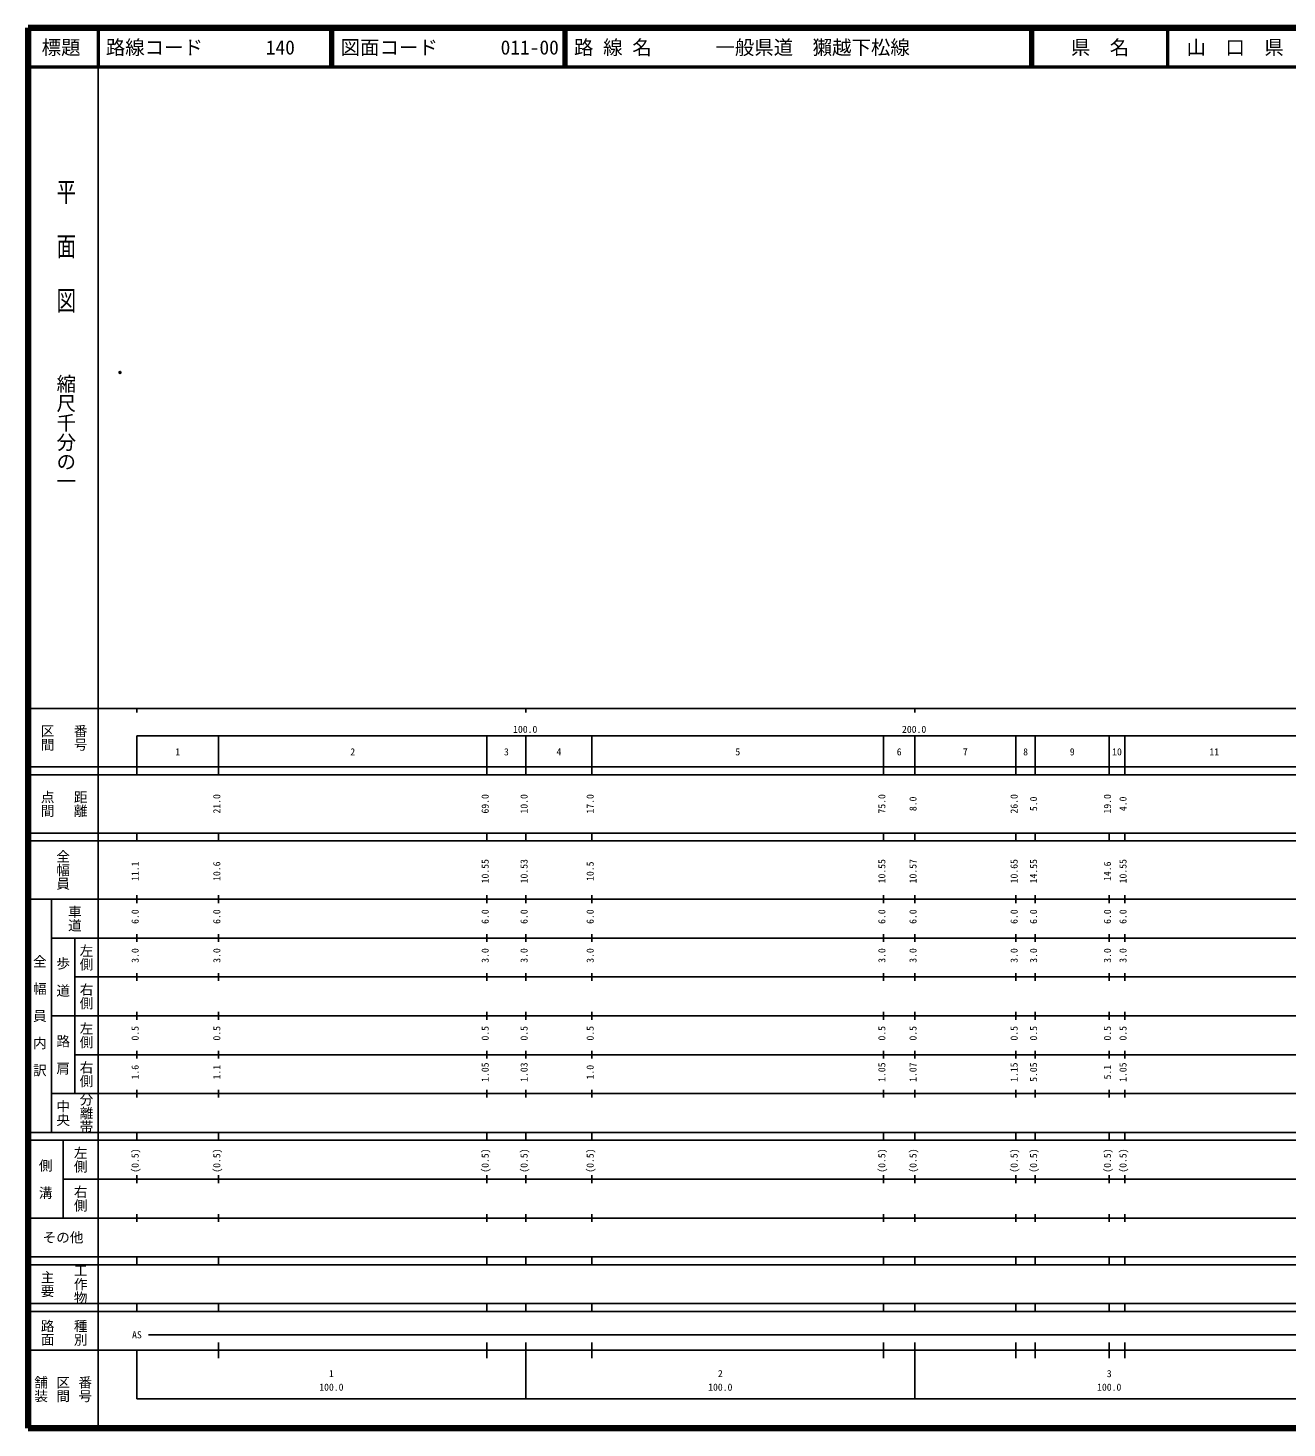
# Model space of a CAD drawing. Units: millimetres on the paper. Extents: x 40 to 680, y 20 to 380.
# Drawn here: x 40 to 363.7, y 20 to 380 of the extents above; entities that cross this region are included whole.
import ezdxf
from ezdxf.enums import TextEntityAlignment as Align

# ---------------------------------------------------------------- set-up
doc = ezdxf.new("R2010")
doc.units = ezdxf.units.MM
doc.header["$PDMODE"] = 32
doc.header["$PDSIZE"] = 0.5
doc.layers.add('M-OTRS', color=6, linetype='Continuous')
doc.layers.add('M-TTL-TXT', color=7, linetype='Continuous')
for name, color, linetype, lineweight in [('M-TTL', 2, 'Continuous', 140), ('M-TTL-BAND', 7, 'Continuous', 25), ('M-TTL-LINE', 7, 'Continuous', 50)]:
    doc.layers.add(name, color=color, linetype=linetype, lineweight=lineweight)
doc.styles.add('@ＭＳ ゴシック', font='')
doc.styles.add('ＭＳ ゴシック', font='')
doc.styles.get('@ＭＳ ゴシック').set_extended_font_data('@MS Gothic')
doc.styles.get('ＭＳ ゴシック').set_extended_font_data('MS Gothic')

msp = doc.modelspace()

# ---------------------------------------------------------------- linework, layer by layer
at = {"layer": 'M-OTRS'}
msp.add_point((63.659, 291.443), dxfattribs=at)
at = {"layer": 'M-TTL'}
for p, q in [((40, 380), (40, 20)), ((680, 380), (40, 380)), ((40, 20), (680, 20))]:
    msp.add_line(p, q, dxfattribs=at)
at = {"layer": 'M-TTL-BAND'}
for p, q in [((58, 370), (58, 20)), ((40, 205), (579, 205)), ((68, 205), (68, 204)), ((168, 205), (168, 204)), ((268, 205), (268, 204)), ((68, 198), (579, 198)), ((68, 198), (68, 188)), ((89, 188), (89, 198)), ((158, 188), (158, 198)), ((168, 188), (168, 198)), ((185, 188), (185, 198)), ((260, 188), (260, 198)), ((268, 188), (268, 198)), ((294, 188), (294, 198)), ((299, 188), (299, 198)), ((318, 188), (318, 198)), ((322, 188), (322, 198)), ((40, 190), (579, 190)), ((40, 188), (579, 188)), ((40, 173), (579, 173)), ((68, 171), (68, 173)), ((89, 171), (89, 173)), ((158, 171), (158, 173)), ((168, 171), (168, 173)), ((185, 171), (185, 173)), ((260, 171), (260, 173)), ((268, 171), (268, 173)), ((294, 171), (294, 173)), ((299, 171), (299, 173)), ((318, 171), (318, 173)), ((322, 171), (322, 173)), ((40, 171), (579, 171)), ((40, 156), (579, 156)), ((46, 96), (46, 156)), ((68, 155), (68, 157)), ((89, 155), (89, 157)), ((158, 155), (158, 157)), ((168, 155), (168, 157)), ((185, 155), (185, 157)), ((260, 155), (260, 157)), ((268, 155), (268, 157)), ((294, 155), (294, 157)), ((299, 155), (299, 157)), ((318, 155), (318, 157)), ((322, 155), (322, 157)), ((46, 146), (579, 146)), ((52, 146), (52, 106)), ((68, 145), (68, 147)), ((89, 145), (89, 147)), ((158, 145), (158, 147)), ((168, 145), (168, 147)), ((185, 145), (185, 147)), ((260, 145), (260, 147)), ((268, 145), (268, 147)), ((294, 145), (294, 147)), ((299, 145), (299, 147)), ((318, 145), (318, 147)), ((322, 145), (322, 147)), ((68, 135), (68, 137)), ((89, 135), (89, 137)), ((158, 135), (158, 137)), ((168, 135), (168, 137)), ((185, 135), (185, 137)), ((260, 135), (260, 137)), ((268, 135), (268, 137)), ((294, 135), (294, 137)), ((299, 135), (299, 137)), ((318, 135), (318, 137)), ((322, 135), (322, 137)), ((52, 136), (579, 136)), ((46, 126), (579, 126)), ((68, 125), (68, 127)), ((89, 125), (89, 127)), ((158, 125), (158, 127)), ((168, 125), (168, 127)), ((185, 125), (185, 127)), ((260, 125), (260, 127)), ((268, 125), (268, 127)), ((294, 125), (294, 127)), ((299, 125), (299, 127)), ((318, 125), (318, 127)), ((322, 125), (322, 127)), ((52, 116), (579, 116)), ((68, 115), (68, 117)), ((89, 115), (89, 117)), ((158, 115), (158, 117)), ((168, 115), (168, 117)), ((185, 115), (185, 117)), ((260, 115), (260, 117)), ((268, 115), (268, 117)), ((294, 115), (294, 117)), ((299, 115), (299, 117)), ((318, 115), (318, 117)), ((322, 115), (322, 117)), ((46, 106), (579, 106)), ((68, 105), (68, 107)), ((89, 105), (89, 107)), ((158, 105), (158, 107)), ((168, 105), (168, 107)), ((185, 105), (185, 107)), ((260, 105), (260, 107)), ((268, 105), (268, 107)), ((294, 105), (294, 107)), ((299, 105), (299, 107)), ((318, 105), (318, 107)), ((322, 105), (322, 107)), ((40, 96), (579, 96)), ((40, 94), (579, 94)), ((49, 94), (49, 74)), ((68, 94), (68, 96)), ((89, 94), (89, 96)), ((158, 94), (158, 96)), ((168, 94), (168, 96)), ((185, 94), (185, 96)), ((260, 94), (260, 96)), ((268, 94), (268, 96)), ((294, 94), (294, 96)), ((299, 94), (299, 96)), ((318, 94), (318, 96)), ((322, 94), (322, 96)), ((49, 84), (579, 84)), ((68, 83), (68, 85)), ((89, 83), (89, 85)), ((158, 83), (158, 85)), ((168, 83), (168, 85)), ((185, 83), (185, 85)), ((260, 83), (260, 85)), ((268, 83), (268, 85)), ((294, 83), (294, 85)), ((299, 83), (299, 85)), ((318, 83), (318, 85)), ((322, 83), (322, 85)), ((40, 74), (579, 74)), ((68, 73), (68, 75)), ((89, 73), (89, 75)), ((158, 73), (158, 75)), ((168, 73), (168, 75)), ((185, 73), (185, 75)), ((260, 73), (260, 75)), ((268, 73), (268, 75)), ((294, 73), (294, 75)), ((299, 73), (299, 75)), ((318, 73), (318, 75)), ((322, 73), (322, 75)), ((40, 64), (579, 64)), ((40, 62), (579, 62)), ((68, 62), (68, 64)), ((89, 62), (89, 64)), ((158, 62), (158, 64)), ((168, 62), (168, 64)), ((185, 62), (185, 64)), ((260, 62), (260, 64)), ((268, 62), (268, 64)), ((294, 62), (294, 64)), ((299, 62), (299, 64)), ((318, 62), (318, 64)), ((322, 62), (322, 64)), ((40, 52), (579, 52)), ((68, 50), (68, 52)), ((89, 50), (89, 52)), ((158, 50), (158, 52)), ((168, 50), (168, 52)), ((185, 50), (185, 52)), ((260, 50), (260, 52)), ((268, 50), (268, 52)), ((294, 50), (294, 52)), ((299, 50), (299, 52)), ((318, 50), (318, 52)), ((322, 50), (322, 52)), ((40, 50), (579, 50)), ((71, 44), (565, 44)), ((40, 40), (579, 40)), ((68, 40), (68, 27.5)), ((89, 38), (89, 42)), ((158, 38), (158, 42)), ((168, 27.5), (168, 42)), ((185, 38), (185, 42)), ((260, 38), (260, 42)), ((268, 27.5), (268, 42)), ((294, 38), (294, 42)), ((299, 38), (299, 42)), ((318, 38), (318, 42)), ((322, 38), (322, 42)), ((68, 27.5), (579, 27.5))]:
    msp.add_line(p, q, dxfattribs=at)
at = {"layer": 'M-TTL-LINE'}
for p, q in [((58, 380), (58, 370)), ((117.75, 380), (117.75, 370)), ((118.25, 380), (118.25, 370)), ((177.75, 380), (177.75, 370)), ((178.25, 380), (178.25, 370)), ((297.75, 380), (297.75, 370)), ((298.25, 380), (298.25, 370)), ((333, 380), (333, 370)), ((40, 370), (680, 370))]:
    msp.add_line(p, q, dxfattribs=at)

# ---------------------------------------------------------------- texts
at = {"layer": 'M-TTL-BAND', "style": '@ＭＳ ゴシック', "width": 1.4}
msp.add_text('平  面  図', height=3.666, rotation=270, dxfattribs=at).set_placement((49.777, 306.475), align=Align.MIDDLE_RIGHT)
at = {"layer": 'M-TTL-BAND', "style": '@ＭＳ ゴシック'}
msp.add_text('縮尺千分の一', height=3.666, rotation=270, dxfattribs=at).set_placement((49.777, 261.03), align=Align.MIDDLE_RIGHT)
for s, p in [('区間', (45, 197.5)), ('番号', (53.5, 197.5)), ('点間', (45, 180.5)), ('距離', (53.5, 180.5)), ('全幅員', (49, 163.5)), ('車道', (52, 151)), ('左側', (55, 141)), ('全\u3000幅\u3000員\u3000内\u3000訳', (43, 126)), ('歩\u3000道', (49, 136)), ('右側', (55, 131)), ('左側', (55, 121)), ('路\u3000肩', (49, 116)), ('右側', (55, 111)), ('分離帯', (55, 101)), ('中央', (49, 101)), ('左側', (53.5, 89)), ('側\u3000溝', (44.5, 84)), ('右側', (53.5, 79)), ('工作物', (53.5, 57)), ('主要', (45, 57)), ('路面', (45, 44.5)), ('種別', (53.5, 44.5)), ('舗装', (43.333, 30)), ('区間', (49, 30)), ('番号', (54.667, 30))]:
    msp.add_text(s, height=2.566, rotation=270, dxfattribs=at).set_placement(p, align=Align.MIDDLE_CENTER)
at = {"layer": 'M-TTL-BAND', "style": 'ＭＳ ゴシック'}
for s, p in [('100.0', (167.844, 198.195)), ('200.0', (267.844, 198.195)), ('1', (78.5, 192.405)), ('2', (123.5, 192.405)), ('3', (163, 192.405)), ('4', (176.5, 192.405)), ('5', (222.5, 192.405)), ('6', (264, 192.405)), ('7', (281, 192.405)), ('8', (296.5, 192.405)), ('9', (308.5, 192.405)), ('10', (320, 192.405)), ('11', (345, 192.405)), ('AS', (68, 42.5)), ('1', (118, 32.523)), ('2', (218, 32.523)), ('3', (318, 32.523)), ('100.0', (118, 29.033)), ('100.0', (218, 29.033)), ('100.0', (318, 29.033))]:
    msp.add_text(s, height=1.833, dxfattribs=at).set_placement(p, align=Align.BOTTOM_CENTER)
for s, p in [('21.0', (90, 180.5)), ('69.0', (159, 180.5)), ('10.0', (169, 180.5)), ('17.0', (186, 180.5)), ('75.0', (261, 180.5)), ('8.0', (269, 180.5)), ('26.0', (295, 180.5)), ('5.0', (300, 180.5)), ('19.0', (319, 180.5)), ('4.0', (323, 180.5)), ('10.55', (159, 163.174)), ('10.53', (169, 163.174)), ('10.55', (261, 163.174)), ('10.57', (269, 163.174)), ('10.65', (295, 163.174)), ('14.55', (300, 163.174)), ('10.55', (323, 163.174)), ('11.1', (69, 163.174)), ('10.6', (90, 163.174)), ('10.5', (186, 163.174)), ('14.6', (319, 163.174)), ('6.0', (69, 151.5)), ('6.0', (90, 151.5)), ('6.0', (159, 151.5)), ('6.0', (169, 151.5)), ('6.0', (186, 151.5)), ('6.0', (261, 151.5)), ('6.0', (269, 151.5)), ('6.0', (295, 151.5)), ('6.0', (300, 151.5)), ('6.0', (319, 151.5)), ('6.0', (323, 151.5)), ('3.0', (69, 141.5)), ('3.0', (90, 141.5)), ('3.0', (159, 141.5)), ('3.0', (169, 141.5)), ('3.0', (186, 141.5)), ('3.0', (261, 141.5)), ('3.0', (269, 141.5)), ('3.0', (295, 141.5)), ('3.0', (300, 141.5)), ('3.0', (319, 141.5)), ('3.0', (323, 141.5)), ('0.5', (69, 121.5)), ('0.5', (90, 121.5)), ('0.5', (159, 121.5)), ('0.5', (169, 121.5)), ('0.5', (186, 121.5)), ('0.5', (261, 121.5)), ('0.5', (269, 121.5)), ('0.5', (295, 121.5)), ('0.5', (300, 121.5)), ('0.5', (319, 121.5)), ('0.5', (323, 121.5)), ('1.6', (69, 111.5)), ('1.1', (90, 111.5)), ('1.05', (159, 111.5)), ('1.03', (169, 111.5)), ('1.0', (186, 111.5)), ('1.05', (261, 111.5)), ('1.07', (269, 111.5)), ('1.15', (295, 111.5)), ('5.05', (300, 111.5)), ('5.1', (319, 111.5)), ('1.05', (323, 111.5)), ('(0.5)', (69, 88.764)), ('(0.5)', (90, 88.764)), ('(0.5)', (159, 88.764)), ('(0.5)', (169, 88.764)), ('(0.5)', (186, 88.764)), ('(0.5)', (261, 88.764)), ('(0.5)', (269, 88.764)), ('(0.5)', (295, 88.764)), ('(0.5)', (300, 88.764)), ('(0.5)', (319, 88.764)), ('(0.5)', (323, 88.764))]:
    msp.add_text(s, height=1.833, rotation=90, dxfattribs=at).set_placement(p, align=Align.BOTTOM_CENTER)
msp.add_text('その他', height=2.566, dxfattribs=at).set_placement((49, 69), align=Align.MIDDLE_CENTER)
at = {"layer": 'M-TTL-TXT', "style": 'ＭＳ ゴシック'}
for s, p in [('標題', (48.5, 375)), ('県\u3000名', (315.625, 375)), ('山\u3000口\u3000県', (350.375, 375))]:
    msp.add_text(s, height=3.666, dxfattribs=at).set_placement(p, align=Align.MIDDLE_CENTER)
for s, p in [('路線コード', (60, 375)), ('140', (101.142, 375)), ('図面コード', (120.38, 375)), ('011-00', (161.521, 375)), ('路 線 名', (180.38, 375)), ('一般県道\u3000獺越下松線', (216.734, 375))]:
    msp.add_text(s, height=3.666, dxfattribs=at).set_placement(p, align=Align.MIDDLE_LEFT)

doc.saveas('drawing.dxf')
